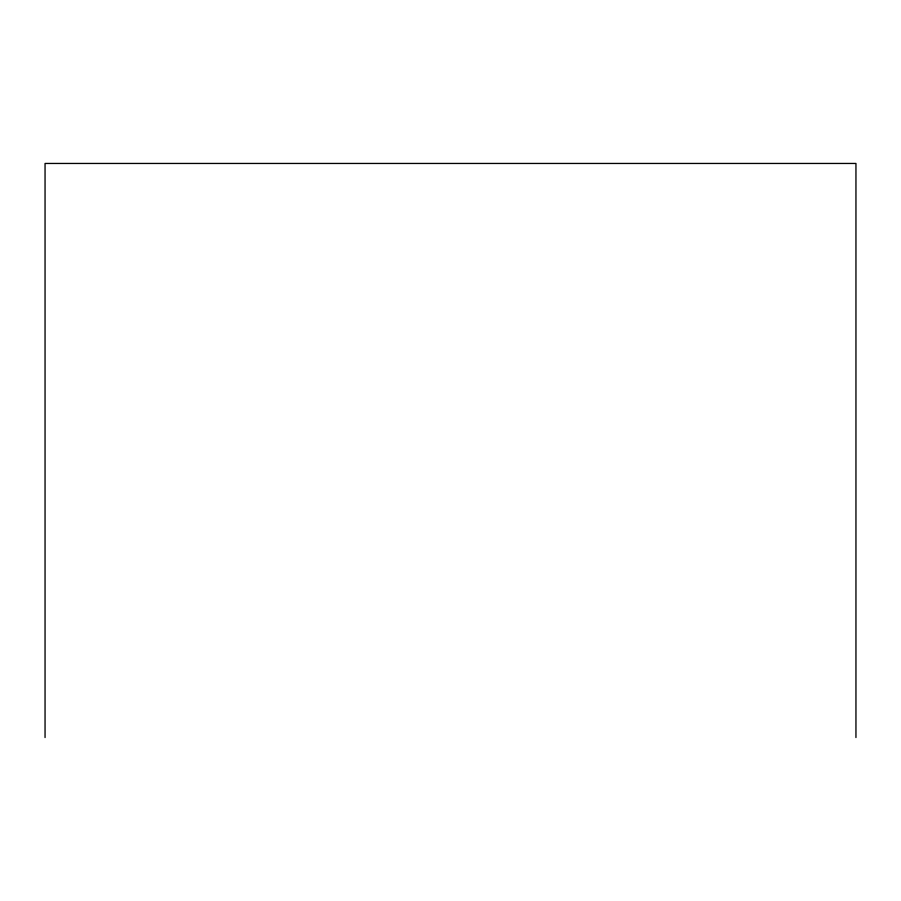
<?xml version="1.0" encoding="UTF-8"?>
<svg xmlns="http://www.w3.org/2000/svg" width="901" height="901" viewBox="0 0 901 901"><rect width="100%" height="100%" fill="white"/><g stroke="black" fill="none" stroke-linecap="round" stroke-linejoin="round"><path stroke-width="1.35" d="M855.95 737.547L855.95 163.453L45.05 163.453L45.05 737.547"/></g></svg>
